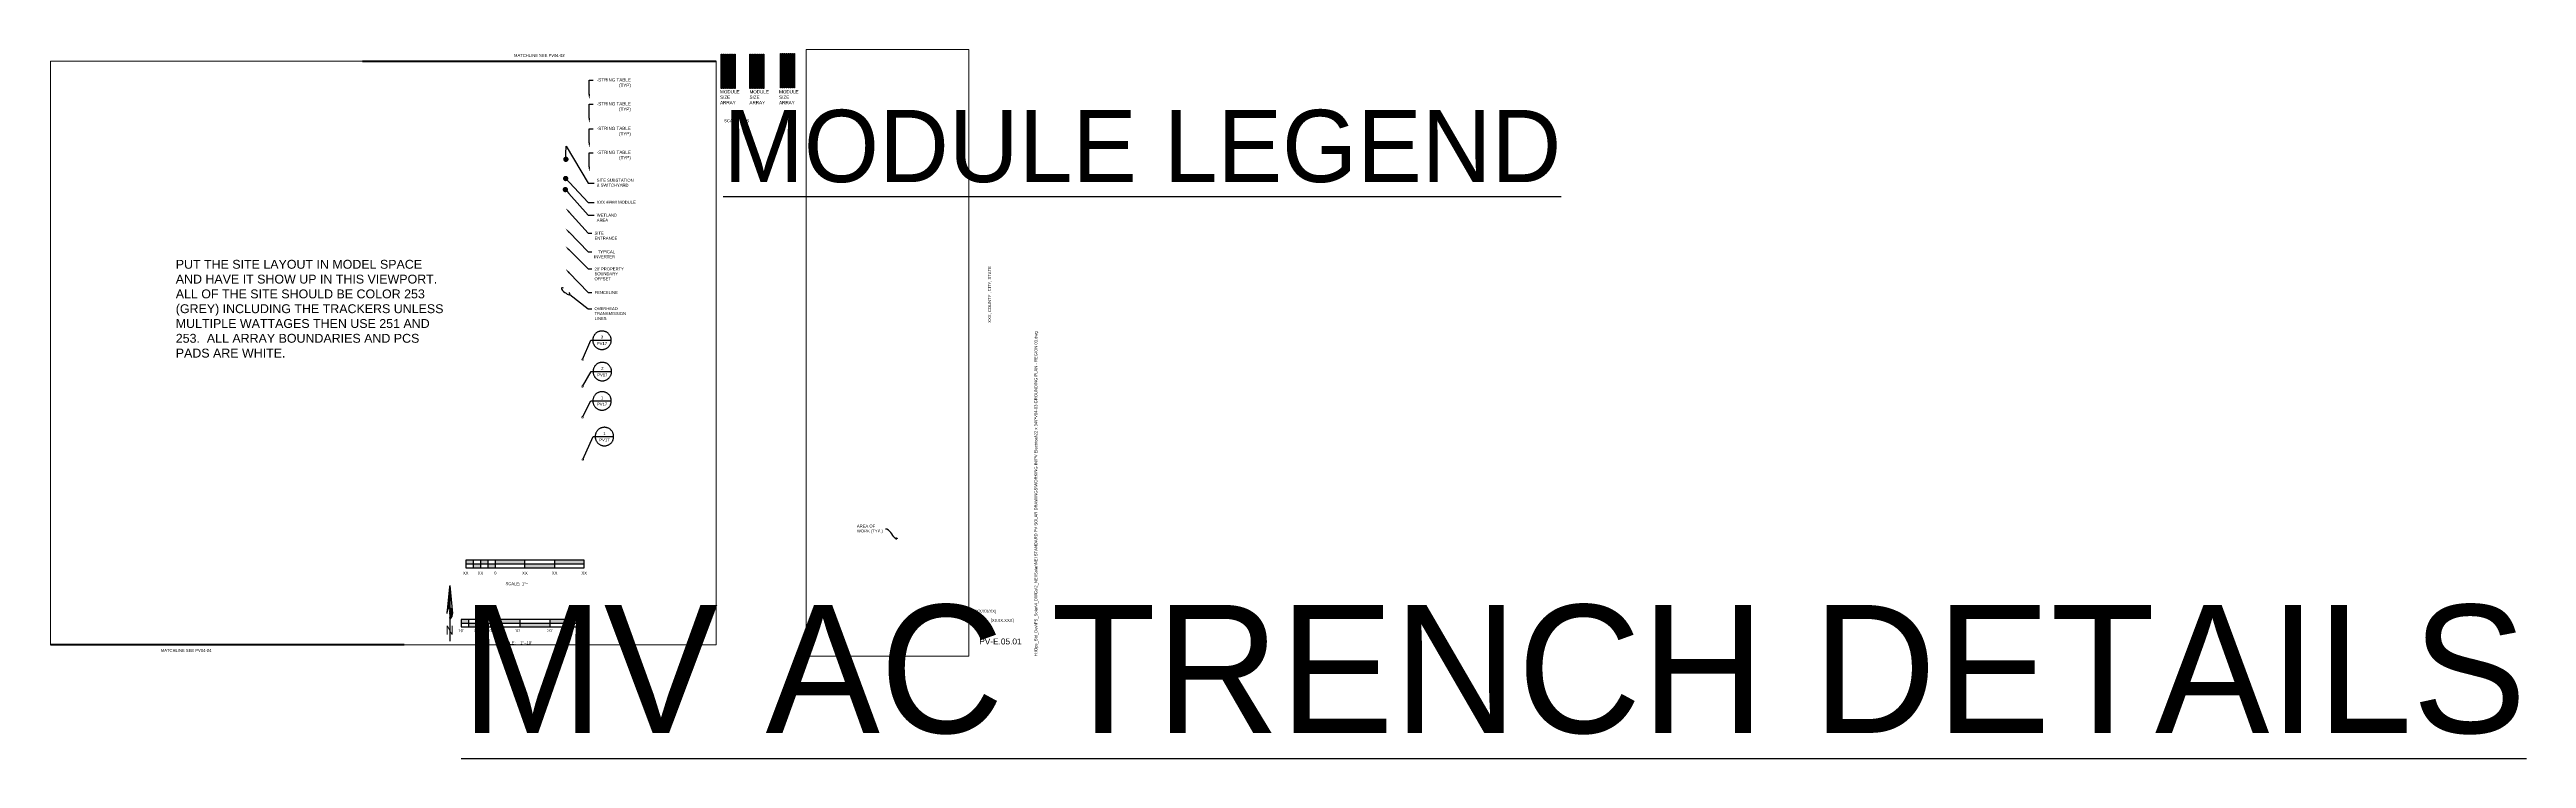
# Paper-space layout 'PV04-03 GROUNDING PLAN - REGION 03' of a CAD drawing. Header units: feet. Extents: x 0 to 83.6, y -3.5 to 20.5.
import ezdxf
from ezdxf import colors
from ezdxf.entities.mleader import LeaderData, LeaderLine
from ezdxf.enums import TextEntityAlignment as Align
from ezdxf.math import Vec2, Vec3

# ---------------------------------------------------------------- set-up
doc = ezdxf.new("R2018")
doc.units = ezdxf.units.FT
doc.header["$MEASUREMENT"] = 0
doc.set_wipeout_variables(frame=1)
doc.linetypes.add('PHANTOM', pattern=[0.5, 0.25, -0.05, 0.05, -0.05, 0.05, -0.05])
for name, color, linetype in [('G-ANNO-TEXT', 1, 'Continuous'), ('G-ANNO-TTBL', 1, 'Continuous'), ('G-MATC-LINE', 6, 'PHANTOM'), ('JINKO 535', 253, 'Continuous'), ('JINKO 540', 250, 'Continuous'), ('RISEN', 251, 'Continuous')]:
    doc.layers.add(name, color=color, linetype=linetype)
doc.layers.add('G-NPLT', color=67, linetype='Continuous', plot=False)
doc.layers.add('VP', color=31, linetype='Continuous', plot=False)
doc.styles.add('NEI-A', font='arial.ttf')
doc.styles.get("Standard").update_dxf_attribs({"font": 'arial.ttf'})

# ---------------------------------------------------------------- blocks, each defined once
blk = doc.blocks.new('_Dot')
at = {"color": 0, "linetype": 'ByBlock', "lineweight": -2}
blk.add_line((-0.5, 0), (-1, 0), dxfattribs=at)
at = {"color": 0, "linetype": 'ByBlock', "const_width": 0.5}
blk.add_lwpolyline([(-0.25, 0, 1), (0.25, 0, 1)], format="xyb", close=True, dxfattribs=at)
blk = doc.blocks.new('Equipment Callout Arrowhead')
at = {"color": 0}
blk.add_ellipse((0, 0), major_axis=(0.99, 0), ratio=0.28679, start_param=-0.799881, end_param=3.941473, dxfattribs=at)
blk = doc.blocks.new('NEI-DETAILCALLOUT')
at = {"transparency": 16777216}
blk.add_wipeout([(-0.312, -0.01), (-0.311, -0.029), (-0.309, -0.049), (-0.305, -0.068), (-0.3, -0.087), (-0.294, -0.106), (-0.287, -0.124), (-0.279, -0.142), (-0.269, -0.159), (-0.259, -0.176), (-0.247, -0.192), (-0.235, -0.207), (-0.221, -0.221), (-0.207, -0.235), (-0.192, -0.247), (-0.176, -0.259), (-0.159, -0.269), (-0.142, -0.279), (-0.124, -0.287), (-0.106, -0.294), (-0.087, -0.3), (-0.068, -0.305), (-0.049, -0.309), (-0.029, -0.311), (-0.01, -0.312), (0.01, -0.312), (0.029, -0.311), (0.049, -0.309), (0.068, -0.305), (0.087, -0.3), (0.106, -0.294), (0.124, -0.287), (0.142, -0.279), (0.159, -0.269), (0.176, -0.259), (0.192, -0.247), (0.207, -0.235), (0.221, -0.221), (0.235, -0.207), (0.247, -0.192), (0.259, -0.176), (0.269, -0.159), (0.279, -0.142), (0.287, -0.124), (0.294, -0.106), (0.3, -0.087), (0.305, -0.068), (0.309, -0.049), (0.311, -0.029), (0.312, -0.01), (0.312, 0.01), (0.311, 0.029), (0.309, 0.049), (0.305, 0.068), (0.3, 0.087), (0.294, 0.106), (0.287, 0.124), (0.279, 0.142), (0.269, 0.159), (0.259, 0.176), (0.247, 0.192), (0.235, 0.207), (0.221, 0.221), (0.207, 0.235), (0.192, 0.247), (0.176, 0.259), (0.159, 0.269), (0.142, 0.279), (0.124, 0.287), (0.106, 0.294), (0.087, 0.3), (0.068, 0.305), (0.049, 0.309), (0.029, 0.311), (0.01, 0.312), (-0.01, 0.312), (-0.029, 0.311), (-0.049, 0.309), (-0.068, 0.305), (-0.087, 0.3), (-0.106, 0.294), (-0.124, 0.287), (-0.142, 0.279), (-0.159, 0.269), (-0.176, 0.259), (-0.192, 0.247), (-0.207, 0.235), (-0.221, 0.221), (-0.235, 0.207), (-0.247, 0.192), (-0.259, 0.176), (-0.269, 0.159), (-0.279, 0.142), (-0.287, 0.124), (-0.294, 0.106), (-0.3, 0.087), (-0.305, 0.068), (-0.309, 0.049), (-0.311, 0.029), (-0.312, 0.01)], dxfattribs=at)
blk.add_line((-0.312, 0), (0.312, 0), dxfattribs=at)
at = {"transparency": 16777216, "flags": 128}
blk.add_lwpolyline([(-0.312, -0.01), (-0.311, -0.029), (-0.309, -0.049), (-0.305, -0.068), (-0.3, -0.087), (-0.294, -0.106), (-0.287, -0.124), (-0.279, -0.142), (-0.269, -0.159), (-0.259, -0.176), (-0.247, -0.192), (-0.235, -0.207), (-0.221, -0.221), (-0.207, -0.235), (-0.192, -0.247), (-0.176, -0.259), (-0.159, -0.269), (-0.142, -0.279), (-0.124, -0.287), (-0.106, -0.294), (-0.087, -0.3), (-0.068, -0.305), (-0.049, -0.309), (-0.029, -0.311), (-0.01, -0.312), (0.01, -0.312), (0.029, -0.311), (0.049, -0.309), (0.068, -0.305), (0.087, -0.3), (0.106, -0.294), (0.124, -0.287), (0.142, -0.279), (0.159, -0.269), (0.176, -0.259), (0.192, -0.247), (0.207, -0.235), (0.221, -0.221), (0.235, -0.207), (0.247, -0.192), (0.259, -0.176), (0.269, -0.159), (0.279, -0.142), (0.287, -0.124), (0.294, -0.106), (0.3, -0.087), (0.305, -0.068), (0.309, -0.049), (0.311, -0.029), (0.312, -0.01), (0.312, 0.01), (0.311, 0.029), (0.309, 0.049), (0.305, 0.068), (0.3, 0.087), (0.294, 0.106), (0.287, 0.124), (0.279, 0.142), (0.269, 0.159), (0.259, 0.176), (0.247, 0.192), (0.235, 0.207), (0.221, 0.221), (0.207, 0.235), (0.192, 0.247), (0.176, 0.259), (0.159, 0.269), (0.142, 0.279), (0.124, 0.287), (0.106, 0.294), (0.087, 0.3), (0.068, 0.305), (0.049, 0.309), (0.029, 0.311), (0.01, 0.312), (-0.01, 0.312), (-0.029, 0.311), (-0.049, 0.309), (-0.068, 0.305), (-0.087, 0.3), (-0.106, 0.294), (-0.124, 0.287), (-0.142, 0.279), (-0.159, 0.269), (-0.176, 0.259), (-0.192, 0.247), (-0.207, 0.235), (-0.221, 0.221), (-0.235, 0.207), (-0.247, 0.192), (-0.259, 0.176), (-0.269, 0.159), (-0.279, 0.142), (-0.287, 0.124), (-0.294, 0.106), (-0.3, 0.087), (-0.305, 0.068), (-0.309, 0.049), (-0.311, 0.029), (-0.312, 0.01)], close=True, dxfattribs=at)
at = {"transparency": 16777216, "style": 'NEI-A'}
blk.add_attdef('VIEWNUMBER', text='', height=0.1, dxfattribs=at).set_placement((0, 0.028), align=Align.BOTTOM_CENTER)
blk.add_attdef('SHEETNUMBER', text='', height=0.1, dxfattribs=at).set_placement((0, -0.062), align=Align.TOP_CENTER)
blk = doc.blocks.new('_DotSmall')
at = {"color": 0, "linetype": 'ByBlock', "const_width": 0.5}
blk.add_lwpolyline([(-0.0625, 0, 1), (0.0625, 0, 1)], format="xyb", close=True, dxfattribs=at)
blk = doc.blocks.new('1P87@52DEG F TR ID3 PVBlock')
blk.add_lwpolyline([(-7, 6), (0, 6), (0, -328), (-7, -328)], close=True)
blk = doc.blocks.new('TITLE NAME')
at = {"lineweight": 30, "flags": 104}
blk.add_attdef('TITLE_NAME', text='', height=0.2, dxfattribs=at).set_placement((-0.029, 0.213), align=Align.BOTTOM_LEFT)
at = {"style": 'NEI-A'}
for tag, p in [('SCALE:', (0, 0)), ('1"_=_', (0.561, 0.002))]:
    blk.add_attdef(tag, text='', height=0.1, dxfattribs=at).set_placement(p, align=Align.BOTTOM_LEFT)
blk = doc.blocks.new('TITLE NAME W_O SCALE')
at = {"lineweight": 30, "flags": 104}
blk.add_attdef('TITLE_NAME', text='', height=0.25, dxfattribs=at).set_placement((-0.029, 0.213), align=Align.BOTTOM_LEFT)
at = {"style": 'NEI-A'}
for tag, p in [('SCALE:', (0, 0)), ('1"_=_', (0.561, 0.002))]:
    blk.add_attdef(tag, text='', height=0.109, dxfattribs=at).set_placement(p, align=Align.BOTTOM_LEFT)
blk = doc.blocks.new('SUB_BLOCK-SCALE_1')
h = blk.add_hatch(color=256)
h.dxf.hatch_style = 1
h.paths.add_polyline_path([(-2, 0.125), (-2, 0), (-1.75, 0), (-1.75, 0.125)])
h.paths.add_polyline_path([(-1.75, 0), (-1.75, -0.125), (-1.5, -0.125), (-1.5, 0)])
h.paths.add_polyline_path([(-1.25, 0.125), (-1.5, 0.125), (-1.5, 0), (-1.25, 0)])
h.paths.add_polyline_path([(-1.25, 0), (-1.25, -0.125), (-1, -0.125), (-1, 0)])
h.paths.add_polyline_path([(0, 0), (0, 0.125), (-1, 0.125), (-1, 0)])
h.paths.add_polyline_path([(1, -0.125), (1, 0), (0, 0), (0, -0.125)])
h.paths.add_polyline_path([(1, 0.125), (1, 0), (2, 0), (2, 0.125)])
for p, q in [((-2, 0), (2, 0)), ((-1.75, 0.125), (-1.75, -0.125)), ((-1.5, 0.125), (-1.5, -0.125)), ((-1.25, 0.125), (-1.25, -0.125)), ((-1, 0.125), (-1, -0.125)), ((0, -0.125), (0, 0.125))]:
    blk.add_line(p, q)
at = {"color": 0, "linetype": 'ByBlock', "lineweight": -2}
blk.add_line((1, 0.125), (1, -0.125), dxfattribs=at)
blk.add_lwpolyline([(-2, 0.125), (-2, -0.125), (2, -0.125), (2, 0.125)], close=True, dxfattribs=at)
at = {"insert": (-0.655, -0.667), "char_height": 0.1, "width": 0.4822, "attachment_point": 4, "style": 'NEI-A'}
blk.add_mtext('\\pxql;SCALE:', dxfattribs=at)
at = {"linetype": 'ByBlock', "lineweight": -2, "style": 'NEI-A', "flags": 8}
for tag, p in [('#1', (-2, -0.257)), ('#2', (-1.5, -0.257)), ('#3', (-1, -0.257)), ('#4', (0, -0.257)), ('#5', (1, -0.257)), ('#6', (2, -0.257))]:
    blk.add_attdef(tag, text='', height=0.1, dxfattribs=at).set_placement(p, align=Align.MIDDLE_CENTER)
blk.add_attdef('SCALE', text='', height=0.1, dxfattribs=at).set_placement((0, -0.667), align=Align.MIDDLE_LEFT)
blk = doc.blocks.new('*U62')
ref = blk.add_blockref('SUB_BLOCK-SCALE_1', (0, 0))
ref.add_attrib('#1', "10'", dxfattribs={"linetype": 'ByBlock', "lineweight": -2, "height": 0.1, "style": 'NEI-A', "flags": 8}).set_placement((-2, -0.257), align=Align.MIDDLE)
ref.add_attrib('#2', "5'", dxfattribs={"linetype": 'ByBlock', "lineweight": -2, "height": 0.1, "style": 'NEI-A', "flags": 8}).set_placement((-1.5, -0.257), align=Align.MIDDLE)
ref.add_attrib('#3', '0', dxfattribs={"linetype": 'ByBlock', "lineweight": -2, "height": 0.1, "style": 'NEI-A', "flags": 8}).set_placement((-1, -0.257), align=Align.MIDDLE)
ref.add_attrib('#4', "10'", dxfattribs={"linetype": 'ByBlock', "lineweight": -2, "height": 0.1, "style": 'NEI-A', "flags": 8}).set_placement((-0.091, -0.257), align=Align.MIDDLE)
ref.add_attrib('#5', "20'", dxfattribs={"linetype": 'ByBlock', "lineweight": -2, "height": 0.1, "style": 'NEI-A', "flags": 8}).set_placement((1, -0.257), align=Align.MIDDLE)
ref.add_attrib('#6', "30'", dxfattribs={"linetype": 'ByBlock', "lineweight": -2, "height": 0.1, "style": 'NEI-A', "flags": 8}).set_placement((2, -0.257), align=Align.MIDDLE)
ref.add_attrib('SCALE', '1"=10\'', dxfattribs={"linetype": 'ByBlock', "lineweight": -2, "height": 0.1, "style": 'NEI-A', "flags": 8}).set_placement((0, -0.667), align=Align.MIDDLE_LEFT)
blk = doc.blocks.new('NORTH ARROW VERTICAL')
h = blk.add_hatch()
h.set_pattern_fill('ANSI31', color=0, scale=0.01, style=0)
h.paths.add_polyline_path([(-0.029, 0.337, -0.067391), (-0.022, 0.357, -0.104279), (-0.011, 0.371, -0.174286), (0, 0.375), (0, 0.625)])
h.paths.add_polyline_path([(0.031, 0.312), (0.029, 0.337, 0.067391), (0.022, 0.357, 0.104279), (0.011, 0.371, 0.174286), (0, 0.375), (0, 0.25, 0.174286), (0.011, 0.254, 0.104279), (0.022, 0.268, 0.065115), (0.029, 0.287, 0.051264)])
at = {"color": 0}
for p, q in [((0, 0.625), (-0.031, 0.312)), ((0, 0.625), (0.031, 0.312)), ((0, 0.625), (0, 0.375)), ((0, 0.375), (0, 0.25)), ((0, 0.25), (0, 0))]:
    blk.add_line(p, q, dxfattribs=at)
for points in [[(0, 0.375, 0.174286), (-0.011, 0.371, 0.104279), (-0.022, 0.357, 0.065115), (-0.029, 0.338, 0.051264), (-0.031, 0.312, 0.051264)], [(0.031, 0.312, 0.051264), (0.029, 0.338, 0.065115), (0.022, 0.357, 0.104279), (0.011, 0.371, 0.174286), (0, 0.375, 0.174286)], [(0, 0.25, 0.174286), (0.011, 0.254, 0.104279), (0.022, 0.268, 0.065115), (0.029, 0.287, 0.051264), (0.031, 0.312, 0.051264)]]:
    blk.add_lwpolyline(points, format="xyb", dxfattribs=at)
at = {"color": 0, "style": 'NEI-A', "width": 0.85}
blk.add_text('N', height=0.1, dxfattribs=at).set_placement((0, 0.122), align=Align.MIDDLE)

psp = doc.layouts.new('PV04-03 GROUNDING PLAN - REGION 03')

# ---------------------------------------------------------------- linework, layer by layer
at = {"layer": 'G-ANNO-TEXT', "const_width": 0.0025}
for points in [[(22.631, 20.35), (23.118, 20.35), (23.118, 19.185), (22.631, 19.185)], [(23.604, 20.352), (24.09, 20.352), (24.09, 19.187), (23.604, 19.187)], [(24.636, 20.367), (25.122, 20.367), (25.122, 19.202), (24.636, 19.202)]]:
    psp.add_lwpolyline(points, close=True, dxfattribs=at)
at = {"layer": 'G-MATC-LINE', "const_width": 0.0625}
for points in [[(22.474, 20.105), (10.535, 20.105)], [(11.944, 0.393), (0.005, 0.393)]]:
    psp.add_lwpolyline(points, dxfattribs=at)

# ---------------------------------------------------------------- block references
at = {"layer": 'G-ANNO-TEXT'}
ref = psp.add_blockref('TITLE NAME', (22.742, 17.952), dxfattribs=at)
lines = psp.add_mtext('{\\LMODULE LEGEND}', dxfattribs={"layer": '0', "insert": (22.714, 18.465), "char_height": 2.43986, "attachment_point": 1})
ref.add_attrib('TITLE_NAME', '', (22.714, 18.465)).embed_mtext(lines)
ref.add_attrib('SCALE:', 'SCALE:', dxfattribs={"layer": '0', "height": 0.1, "style": 'NEI-A'}).set_placement((22.742, 18.017), align=Align.BOTTOM_LEFT)
ref.add_attrib('1"_=_', 'NTS', dxfattribs={"layer": '0', "height": 0.1, "style": 'NEI-A'}).set_placement((23.304, 18.017), align=Align.BOTTOM_LEFT)
ref = psp.add_blockref('SUB_BLOCK-SCALE_1', (16.019, 3.121), dxfattribs=at)
ref.add_attrib('#1', 'XX', dxfattribs={"layer": '0', "linetype": 'ByBlock', "lineweight": -2, "height": 0.1, "style": 'NEI-A'}).set_placement((14.019, 2.864), align=Align.TOP_CENTER)
ref.add_attrib('#2', 'XX', dxfattribs={"layer": '0', "linetype": 'ByBlock', "lineweight": -2, "height": 0.1, "style": 'NEI-A'}).set_placement((14.519, 2.864), align=Align.TOP_CENTER)
ref.add_attrib('#3', '0', dxfattribs={"layer": '0', "linetype": 'ByBlock', "lineweight": -2, "height": 0.1, "style": 'NEI-A'}).set_placement((15.019, 2.864), align=Align.TOP_CENTER)
ref.add_attrib('#4', 'XX', dxfattribs={"layer": '0', "linetype": 'ByBlock', "lineweight": -2, "height": 0.1, "style": 'NEI-A'}).set_placement((16.019, 2.864), align=Align.TOP_CENTER)
ref.add_attrib('#5', 'XX', dxfattribs={"layer": '0', "linetype": 'ByBlock', "lineweight": -2, "height": 0.1, "style": 'NEI-A'}).set_placement((17.019, 2.864), align=Align.TOP_CENTER)
ref.add_attrib('#6', 'XX', dxfattribs={"layer": '0', "linetype": 'ByBlock', "lineweight": -2, "height": 0.1, "style": 'NEI-A'}).set_placement((18.019, 2.864), align=Align.TOP_CENTER)
ref.add_attrib('SCALE', '1"=', dxfattribs={"layer": '0', "linetype": 'ByBlock', "lineweight": -2, "height": 0.1, "style": 'NEI-A'}).set_placement((16.019, 2.454), align=Align.MIDDLE)
at = {"layer": 'G-ANNO-TEXT', "xscale": 3, "yscale": 3, "zscale": 3}
psp.add_blockref('NORTH ARROW VERTICAL', (13.479, 0.517), dxfattribs=at)
at = {"layer": 'G-ANNO-TEXT'}
ref = psp.add_blockref('TITLE NAME W_O SCALE', (12.953, 2.022), dxfattribs=at)
lines = psp.add_mtext('{\\LMV AC TRENCH DETAILS}', dxfattribs={"layer": '0', "insert": (13.863, 1.737), "char_height": 4.32347, "attachment_point": 1})
ref.add_attrib('TITLE_NAME', '', (13.863, 1.737)).embed_mtext(lines)
psp.add_blockref('*U62', (15.862, 1.125), dxfattribs=at)
at = {"layer": 'JINKO 535', "xscale": 0.003472222222222222, "yscale": 0.003472222222222222, "zscale": 0.003472222222222222}
for p in [(23.633, 20.329), (23.698, 20.329), (23.763, 20.329), (23.828, 20.329), (23.892, 20.329), (23.957, 20.329), (24.022, 20.329), (24.087, 20.329)]:
    psp.add_blockref('1P87@52DEG F TR ID3 PVBlock', p, dxfattribs=at)
at = {"layer": 'JINKO 540', "xscale": 0.003472222222222222, "yscale": 0.003472222222222222, "zscale": 0.003472222222222222}
for p in [(24.665, 20.344), (24.73, 20.344), (24.795, 20.344), (24.859, 20.344), (24.924, 20.344), (24.989, 20.344), (25.054, 20.344), (25.118, 20.344)]:
    psp.add_blockref('1P87@52DEG F TR ID3 PVBlock', p, dxfattribs=at)
at = {"layer": 'RISEN', "xscale": 0.003472222222222222, "yscale": 0.003472222222222222, "zscale": 0.003472222222222222}
for p in [(22.661, 20.327), (22.726, 20.327), (22.79, 20.327), (22.855, 20.327), (22.92, 20.327), (22.985, 20.327), (23.049, 20.327), (23.114, 20.327)]:
    psp.add_blockref('1P87@52DEG F TR ID3 PVBlock', p, dxfattribs=at)

# ---------------------------------------------------------------- texts
at = {"layer": 'G-ANNO-TEXT', "char_height": 0.1, "attachment_point": 5, "style": 'NEI-A'}
for s, insert in [('MATCHLINE SEE PV04-02', (16.505, 20.305)), ('MATCHLINE SEE PV04-04', (4.582, 0.2))]:
    psp.add_mtext_dynamic_manual_height_columns(s, width=3.13854, gutter_width=0.547, heights=[0], dxfattribs=dict(at, insert=insert))
at = {"layer": 'G-ANNO-TEXT', "char_height": 0.1094, "width": 0.68412, "attachment_point": 4, "style": 'NEI-A'}
for insert in [(22.605, 18.894), (23.597, 18.894), (24.597, 18.894)]:
    psp.add_mtext('MODULE SIZE   ARRAY', dxfattribs=dict(at, insert=insert))
at = {"layer": 'G-ANNO-TTBL', "style": 'NEI-A'}
psp.add_text('XXX, COUNTY , CITY, STATE', height=0.1, rotation=90, dxfattribs=at).set_placement((31.709, 12.228), align=Align.MIDDLE)
for s, width, insert, char_height, attachment_point in [('[XX/XX/XX]', 0.85482, (31.207, 1.513), 0.1, 4), ('[XXXX.XXX]', 0.85482, (32.127, 1.2), 0.1, 5), ('PV-E.05.01', 1.7218, (32.067, 0.502), 0.2, 5)]:
    psp.add_mtext_dynamic_manual_height_columns(s, width=width, gutter_width=0.5, heights=[0], dxfattribs=dict(at, insert=insert, char_height=char_height, attachment_point=attachment_point))
at = {"layer": 'G-NPLT', "insert": (4.234, 13.397), "char_height": 0.3, "width": 9.17023, "attachment_point": 1, "style": 'NEI-A'}
psp.add_mtext('PUT THE SITE LAYOUT IN MODEL SPACE AND HAVE IT SHOW UP IN THIS VIEWPORT. ALL OF THE SITE SHOULD BE COLOR 253 (GREY) INCLUDING THE TRACKERS UNLESS MULTIPLE WATTAGES THEN USE 251 AND 253.  ALL ARRAY BOUNDARIES AND PCS PADS ARE WHITE. ', dxfattribs=at)
at = {"layer": 'G-NPLT', "insert": (33.212, 0), "char_height": 0.1, "width": 13.97168, "attachment_point": 1, "rotation": 90, "style": 'NEI-A'}
psp.add_mtext('H:\\\\Ops_Std_Dev\\\\PS_Solar\\\\4_DWGs\\\\2_NEI\\\\Solar\\\\NEI STANDARD PV SOLAR DRAWINGS\\\\WORKING IN\\\\PV Electrical\\\\22 x 34\\\\PV04-03 GROUNDING PLAN - REGION 03.dwg', dxfattribs=at)

# ---------------------------------------------------------------- leaders
at = {"layer": 'G-ANNO-TEXT'}
ml = psp.add_multileader_mtext('Standard', dxfattribs=at)
ml.set_content('\\pxsm1;TYPICAL INVERTER', color=256, style='NEI-A')
ml.set_leader_properties()
ml.build(insert=Vec2(0, 0))
ml.multileader.update_dxf_attribs({"dogleg_length": 0.125, "arrow_head_size": 0.18})
ctx = ml.context
ctx.base_point, ctx.char_height, ctx.arrow_head_size, ctx.landing_gap_size, ctx.plane_origin = Vec3(18.277, 13.669), 0.1, 0.18, 0.09, Vec3(21.522, 21.936)
ctx.text_align_type = 2
notes = []
notes.append((ctx, [(0, (1, 1, 0), (18.152, 13.669), (1, 0), 0.125, [(1, [(17.385, 14.456)], 0, [])])]))
ctx.mtext.insert, ctx.mtext.width, ctx.mtext.alignment, ctx.mtext.flow_direction = Vec3(19.059, 13.719), 0.86607, 3, 5
ml = psp.add_multileader_mtext('Standard', dxfattribs=at)
ml.set_content("\\pxsm1,ql;20' PROPERTY BOUNDARY\\POFFSET", color=256, style='NEI-A')
ml.set_leader_properties()
ml.build(insert=Vec2(0, 0))
ml.multileader.update_dxf_attribs({"dogleg_length": 0.125, "arrow_head_size": 0.18})
ctx = ml.context
ctx.base_point, ctx.char_height, ctx.arrow_head_size, ctx.landing_gap_size, ctx.plane_origin = Vec3(18.277, 13.089), 0.1, 0.18, 0.09, Vec3(14.135, 21.505)
notes.append((ctx, [(1, (1, 1, 0), (18.152, 13.089), (1, 0), 0.125, [(1, [(17.381, 13.861)], 0, [])])]))
ctx.mtext.insert, ctx.mtext.width, ctx.mtext.flow_direction = Vec3(18.367, 13.14), 1.08226, 5
ml = psp.add_multileader_mtext('Standard', dxfattribs=at)
ml.set_content('\\pxsm1;FENCELINE', color=256, style='NEI-A')
ml.set_leader_properties()
ml.build(insert=Vec2(0, 0))
ml.multileader.update_dxf_attribs({"dogleg_length": 0.125, "arrow_head_size": 0.18})
ctx = ml.context
ctx.base_point, ctx.char_height, ctx.arrow_head_size, ctx.landing_gap_size, ctx.plane_origin = Vec3(18.279, 12.29), 0.1, 0.18, 0.09, Vec3(15.677, 19.721)
notes.append((ctx, [(1, (1, 1, 0), (18.154, 12.29), (1, 0), 0.125, [(1, [(17.386, 13.092)], 0, [])])]))
ctx.mtext.insert, ctx.mtext.width, ctx.mtext.flow_direction = Vec3(18.369, 12.341), 0.86607, 5
ml = psp.add_multileader_mtext('Standard', dxfattribs=at)
ml.set_content('OVERHEAD TRANSMISSION LINES', color=256, style='NEI-A')
ml.set_leader_properties()
ml.set_arrow_properties(name='Equipment Callout Arrowhead')
ml.build(insert=Vec2(0, 0))
ml.multileader.update_dxf_attribs({"dogleg_length": 0.125, "arrow_head_size": 0.18})
ctx = ml.context
ctx.base_point, ctx.char_height, ctx.arrow_head_size, ctx.landing_gap_size, ctx.plane_origin = Vec3(18.277, 11.747), 0.1, 0.18, 0.09, Vec3(16.086, 10.506)
notes.append((ctx, [(0, (1, 1, 0), (18.152, 11.747), (1, 0), 0.125, [(0, [(17.394, 12.337)], 0, [])])]))
ctx.mtext.insert, ctx.mtext.width, ctx.mtext.flow_direction = Vec3(18.367, 11.798), 0.89473, 5
ml = psp.add_multileader_block('Standard', dxfattribs=at)
ml.set_content('NEI-DETAILCALLOUT', color=256)
ml.set_attribute('VIEWNUMBER', '3', width=0)
ml.set_attribute('SHEETNUMBER', 'PV17', width=0)
ml.set_leader_properties(color=256, linetype='ByLayer', lineweight=-1)
ml.set_arrow_properties(name='DOTSMALL')
ml.build(insert=Vec2(0, 0))
ml.multileader.update_dxf_attribs({"text_right_attachment_type": 6, "dogleg_length": 0.0625, "arrow_head_size": 0.125})
ctx = ml.context
ctx.base_point, ctx.char_height, ctx.arrow_head_size, ctx.landing_gap_size, ctx.plane_origin = Vec3(18.307, 10.681), 0.1, 0.125, 0.09, Vec3(20.089, 9.882)
ctx.right_attachment = 6
notes.append((ctx, [(0, (1, 1, 0), (18.244, 10.681), (1, 0), 0.0625, [(0, [(17.965, 10.028)], 0, [])])]))
ctx.block.insert = Vec3(18.619, 10.681)
ml = psp.add_multileader_block('Standard', dxfattribs=at)
ml.set_content('NEI-DETAILCALLOUT', color=256)
ml.set_attribute('VIEWNUMBER', '2', width=0)
ml.set_attribute('SHEETNUMBER', 'PV17', width=0)
ml.set_leader_properties(color=256, linetype='ByLayer', lineweight=-1)
ml.set_arrow_properties(name='DOTSMALL')
ml.build(insert=Vec2(0, 0))
ml.multileader.update_dxf_attribs({"text_right_attachment_type": 6, "dogleg_length": 0.0625, "arrow_head_size": 0.125})
ctx = ml.context
ctx.base_point, ctx.char_height, ctx.arrow_head_size, ctx.landing_gap_size, ctx.plane_origin = Vec3(18.317, 9.622), 0.1, 0.125, 0.09, Vec3(19.5, 8.272)
ctx.right_attachment = 6
notes.append((ctx, [(0, (1, 1, 0), (18.255, 9.622), (1, 0), 0.0625, [(0, [(17.959, 9.118)], 0, [])])]))
ctx.block.insert = Vec3(18.63, 9.622)
ml = psp.add_multileader_block('Standard', dxfattribs=at)
ml.set_content('NEI-DETAILCALLOUT', color=256)
ml.set_attribute('VIEWNUMBER', '1', width=0)
ml.set_attribute('SHEETNUMBER', 'PV17', width=0)
ml.set_leader_properties(color=256, linetype='ByLayer', lineweight=-1)
ml.set_arrow_properties(name='DOTSMALL')
ml.build(insert=Vec2(0, 0))
ml.multileader.update_dxf_attribs({"text_right_attachment_type": 6, "dogleg_length": 0.0625, "arrow_head_size": 0.125})
ctx = ml.context
ctx.base_point, ctx.char_height, ctx.arrow_head_size, ctx.landing_gap_size, ctx.plane_origin = Vec3(18.31, 8.63), 0.1, 0.125, 0.09, Vec3(19.067, 7.024)
ctx.right_attachment = 6
notes.append((ctx, [(0, (1, 1, 0), (18.247, 8.63), (1, 0), 0.0625, [(0, [(17.959, 8.078)], 0, [])])]))
ctx.block.insert = Vec3(18.622, 8.63)
ml = psp.add_multileader_block('Standard', dxfattribs=at)
ml.set_content('NEI-DETAILCALLOUT', color=256)
ml.set_attribute('VIEWNUMBER', '1', width=0)
ml.set_attribute('SHEETNUMBER', 'PV17', width=0)
ml.set_leader_properties(color=256, linetype='ByLayer', lineweight=-1)
ml.set_arrow_properties(name='DOTSMALL')
ml.build(insert=Vec2(0, 0))
ml.multileader.update_dxf_attribs({"text_right_attachment_type": 6, "dogleg_length": 0.0625, "arrow_head_size": 0.125})
ctx = ml.context
ctx.base_point, ctx.char_height, ctx.arrow_head_size, ctx.landing_gap_size, ctx.plane_origin = Vec3(18.388, 7.427), 0.1, 0.125, 0.09, Vec3(17.397, 5.838)
ctx.right_attachment = 6
notes.append((ctx, [(0, (1, 1, 0), (18.326, 7.427), (1, 0), 0.0625, [(0, [(17.971, 6.647)], 0, [])])]))
ctx.block.insert = Vec3(18.701, 7.427)
ml = psp.add_multileader_mtext('Standard', dxfattribs=at)
ml.set_content('AREA OF WORK (TYP.)', color=256, style='NEI-A')
ml.set_leader_properties()
ml.set_arrow_properties(name='DOT')
ml.build(insert=Vec2(0, 0))
ml.multileader.update_dxf_attribs({"leader_type": 2, "text_right_attachment_type": 2, "dogleg_length": 0.1, "arrow_head_size": 0.05})
ctx = ml.context
ctx.base_point, ctx.char_height, ctx.arrow_head_size, ctx.landing_gap_size, ctx.plane_origin = Vec3(27.134, 4.388), 0.10005, 0.05, 0.09, Vec3(20.751, 3.037)
ctx.right_attachment = 2
notes.append((ctx, [(1, (1, 1, 0), (28.285, 4.303), (-1, 0), 0.1, [(1, [(28.548, 3.961)], 0, [])])]))
ctx.mtext.insert, ctx.mtext.width, ctx.mtext.flow_direction = Vec3(27.224, 4.453), 0.97803, 5
ctx.mtext.has_bg_fill, ctx.mtext.bg_color, ctx.mtext.bg_scale_factor, ctx.mtext.bg_transparency, ctx.mtext.use_window_bg_color = 1, -1027028792, 1.5, 0, 1
for ctx, leaders in notes:
    for number, flags, end, landing, length, lines in leaders:
        leader = LeaderData()
        leader.index, (leader.has_last_leader_line, leader.has_dogleg_vector, leader.attachment_direction) = number, flags
        leader.last_leader_point, leader.dogleg_vector, leader.dogleg_length = Vec3(end), Vec3(landing), length
        for number, points, colour, breaks in lines:
            line = LeaderLine()
            line.index, line.vertices, line.color, line.breaks = number, Vec3.list(points), colors.encode_raw_color(colour), breaks
            leader.lines.append(line)
        ctx.leaders.append(leader)

# ---------------------------------------------------------------- next in the draw order: linework, layer by layer
at = {"layer": 'G-ANNO-TEXT', "flags": 128}
psp.add_lwpolyline([(28.584, 3.962, 0.0483, 0.0483, 1), (28.518, 3.962, 0, 0, 0)], format="xyseb", dxfattribs=at)

# ---------------------------------------------------------------- next in the draw order: leaders
at = {"layer": 'G-ANNO-TEXT'}
ml = psp.add_multileader_mtext('Standard', dxfattribs=at)
ml.set_content('WETLAND AREA', color=256, style='NEI-A')
ml.set_leader_properties()
ml.set_arrow_properties(name='DOT')
ml.build(insert=Vec2(0, 0))
ml.multileader.update_dxf_attribs({"dogleg_length": 0.2, "arrow_head_size": 0.18})
ctx = ml.context
ctx.base_point, ctx.char_height, ctx.arrow_head_size, ctx.landing_gap_size, ctx.plane_origin = Vec3(18.352, 14.905), 0.1, 0.18, 0.09, Vec3(-20.99, -41.204)
notes = []
notes.append((ctx, [(0, (1, 1, 0), (18.152, 14.905), (1, 0), 0.2, [(0, [(17.383, 15.77)], 0, [])])]))
ctx.mtext.insert, ctx.mtext.width, ctx.mtext.flow_direction = Vec3(18.442, 14.955), 0.45573, 5
ctx.mtext.has_bg_fill, ctx.mtext.bg_color, ctx.mtext.bg_scale_factor, ctx.mtext.bg_transparency, ctx.mtext.use_window_bg_color = 1, -1027028792, 1.5, 0, 1
for ctx, leaders in notes:
    for number, flags, end, landing, length, lines in leaders:
        leader = LeaderData()
        leader.index, (leader.has_last_leader_line, leader.has_dogleg_vector, leader.attachment_direction) = number, flags
        leader.last_leader_point, leader.dogleg_vector, leader.dogleg_length = Vec3(end), Vec3(landing), length
        for number, points, colour, breaks in lines:
            line = LeaderLine()
            line.index, line.vertices, line.color, line.breaks = number, Vec3.list(points), colors.encode_raw_color(colour), breaks
            leader.lines.append(line)
        ctx.leaders.append(leader)

# ---------------------------------------------------------------- next in the draw order: viewports
at = {"layer": 'VP'}
psp.add_viewport(center=(28.255, 10.255), size=(5.5, 20.5), view_center_point=(46.375, 6.424), view_height=20.5, dxfattribs=at)

# ---------------------------------------------------------------- next in the draw order: leaders
at = {"layer": 'G-ANNO-TEXT'}
ml = psp.add_multileader_mtext('Standard', dxfattribs=at)
ml.set_content('XXX ###W MODULE', color=256, style='NEI-A')
ml.set_leader_properties()
ml.set_arrow_properties(name='DOT')
ml.build(insert=Vec2(0, 0))
ml.multileader.update_dxf_attribs({"text_left_attachment_type": 2, "text_right_attachment_type": 3, "dogleg_length": 0.2, "arrow_head_size": 0.18})
ctx = ml.context
ctx.base_point, ctx.char_height, ctx.arrow_head_size, ctx.landing_gap_size, ctx.plane_origin = Vec3(18.352, 15.34), 0.1, 0.18, 0.09, Vec3(22.382, 15.645)
ctx.left_attachment, ctx.right_attachment = 2, 3
notes = []
notes.append((ctx, [(1, (1, 1, 0), (18.152, 15.34), (1, 0), 0.2, [(3, [(17.394, 16.145)], 0, [])])]))
ctx.mtext.insert, ctx.mtext.width, ctx.mtext.flow_direction = Vec3(18.442, 15.392), 1.58098, 5
ctx.mtext.has_bg_fill, ctx.mtext.bg_color, ctx.mtext.bg_scale_factor, ctx.mtext.bg_transparency, ctx.mtext.use_window_bg_color = 1, -1027028792, 1.5, 0, 1
for ctx, leaders in notes:
    for number, flags, end, landing, length, lines in leaders:
        leader = LeaderData()
        leader.index, (leader.has_last_leader_line, leader.has_dogleg_vector, leader.attachment_direction) = number, flags
        leader.last_leader_point, leader.dogleg_vector, leader.dogleg_length = Vec3(end), Vec3(landing), length
        for number, points, colour, breaks in lines:
            line = LeaderLine()
            line.index, line.vertices, line.color, line.breaks = number, Vec3.list(points), colors.encode_raw_color(colour), breaks
            leader.lines.append(line)
        ctx.leaders.append(leader)

# ---------------------------------------------------------------- next in the draw order: leaders
ml = psp.add_multileader_mtext('Standard', dxfattribs=at)
ml.set_content('\\pxsm1;SITE SUBSTATION \\P& SWITCHYARD', color=256, style='NEI-A')
ml.set_leader_properties()
ml.set_arrow_properties(name='DOT')
ml.build(insert=Vec2(0, 0))
ml.multileader.update_dxf_attribs({"text_left_attachment_type": 2, "text_right_attachment_type": 2, "dogleg_length": 0.2, "arrow_head_size": 0.18})
ctx = ml.context
ctx.base_point, ctx.char_height, ctx.arrow_head_size, ctx.landing_gap_size, ctx.plane_origin = Vec3(18.352, 15.984), 0.1, 0.18, 0.09, Vec3(10.141, 24.302)
ctx.left_attachment, ctx.right_attachment = 2, 2
notes = []
notes.append((ctx, [(1, (1, 1, 0), (18.152, 15.984), (1, 0), 0.2, [(0, [(17.401, 16.795), (17.405, 17.242)], 0, [])])]))
ctx.mtext.insert, ctx.mtext.width, ctx.mtext.flow_direction = Vec3(18.442, 16.136), 1.34796, 5
ctx.mtext.has_bg_fill, ctx.mtext.bg_color, ctx.mtext.bg_scale_factor, ctx.mtext.bg_transparency, ctx.mtext.use_window_bg_color = 1, -1027028792, 1.5, 0, 1
ml = psp.add_multileader_mtext('Standard', dxfattribs=at)
ml.set_content('SITE\\PENTRANCE', color=256, style='NEI-A')
ml.set_leader_properties()
ml.build(insert=Vec2(0, 0))
ml.multileader.update_dxf_attribs({"dogleg_length": 0.125, "arrow_head_size": 0.18})
ctx = ml.context
ctx.base_point, ctx.char_height, ctx.arrow_head_size, ctx.landing_gap_size, ctx.plane_origin = Vec3(18.277, 14.295), 0.1, 0.18, 0.09, Vec3(-17.686, -40.542)
notes.append((ctx, [(0, (1, 1, 0), (18.152, 14.295), (1, 0), 0.125, [(3, [(17.391, 15.145)], 0, [])])]))
ctx.mtext.insert, ctx.mtext.width, ctx.mtext.flow_direction = Vec3(18.367, 14.346), 0.8654, 5
for ctx, leaders in notes:
    for number, flags, end, landing, length, lines in leaders:
        leader = LeaderData()
        leader.index, (leader.has_last_leader_line, leader.has_dogleg_vector, leader.attachment_direction) = number, flags
        leader.last_leader_point, leader.dogleg_vector, leader.dogleg_length = Vec3(end), Vec3(landing), length
        for number, points, colour, breaks in lines:
            line = LeaderLine()
            line.index, line.vertices, line.color, line.breaks = number, Vec3.list(points), colors.encode_raw_color(colour), breaks
            leader.lines.append(line)
        ctx.leaders.append(leader)

# ---------------------------------------------------------------- next in the draw order: viewports
at = {"layer": 'VP'}
psp.add_viewport(center=(11.24, 10.249), size=(22.469, 19.71221), view_center_point=(2408389.424, 1599249.584), view_height=41259.31346, status=3, dxfattribs=at)

# ---------------------------------------------------------------- next in the draw order: leaders
at = {"layer": 'G-ANNO-TEXT'}
ml = psp.add_multileader_mtext('Standard', dxfattribs=at)
ml.set_content('\\pxqr;\xa0-STRING TABLE\\P(TYP) ', color=256, style='NEI-A')
ml.set_leader_properties()
ml.build(insert=Vec2(0, 0))
ml.multileader.update_dxf_attribs({"dogleg_length": 0.125, "arrow_head_size": 0.18})
ctx = ml.context
ctx.base_point, ctx.char_height, ctx.arrow_head_size, ctx.landing_gap_size, ctx.plane_origin = Vec3(18.316, 19.463), 0.1094, 0.18, 0.09, Vec3(23.454, 19.582)
ctx.text_align_type = 2
notes = []
notes.append((ctx, [(1, (1, 1, 0), (18.191, 19.463), (1, 0), 0.125, [(0, [(18.191, 18.819)], 0, [])])]))
ctx.mtext.insert, ctx.mtext.width, ctx.mtext.defined_height, ctx.mtext.alignment, ctx.mtext.flow_direction = Vec3(19.595, 19.534), 1.42086, 0.506, 3, 5
ctx.mtext.has_bg_fill, ctx.mtext.bg_color, ctx.mtext.bg_scale_factor, ctx.mtext.bg_transparency, ctx.mtext.use_window_bg_color = 1, -1027028792, 1.5, 0, 1
for ctx, leaders in notes:
    for number, flags, end, landing, length, lines in leaders:
        leader = LeaderData()
        leader.index, (leader.has_last_leader_line, leader.has_dogleg_vector, leader.attachment_direction) = number, flags
        leader.last_leader_point, leader.dogleg_vector, leader.dogleg_length = Vec3(end), Vec3(landing), length
        for number, points, colour, breaks in lines:
            line = LeaderLine()
            line.index, line.vertices, line.color, line.breaks = number, Vec3.list(points), colors.encode_raw_color(colour), breaks
            leader.lines.append(line)
        ctx.leaders.append(leader)

# ---------------------------------------------------------------- next in the draw order: leaders
ml = psp.add_multileader_mtext('Standard', dxfattribs=at)
ml.set_content('\\pxqr;\xa0-STRING TABLE\\P(TYP) ', color=256, style='NEI-A')
ml.set_leader_properties()
ml.build(insert=Vec2(0, 0))
ml.multileader.update_dxf_attribs({"dogleg_length": 0.125, "arrow_head_size": 0.18})
ctx = ml.context
ctx.base_point, ctx.char_height, ctx.arrow_head_size, ctx.landing_gap_size, ctx.plane_origin = Vec3(18.316, 18.655), 0.1094, 0.18, 0.09, Vec3(23.454, 18.774)
ctx.text_align_type = 2
notes = []
notes.append((ctx, [(1, (1, 1, 0), (18.191, 18.655), (1, 0), 0.125, [(0, [(18.191, 18.011)], 0, [])])]))
ctx.mtext.insert, ctx.mtext.width, ctx.mtext.defined_height, ctx.mtext.alignment, ctx.mtext.flow_direction = Vec3(19.595, 18.726), 1.42086, 0.506, 3, 5
ctx.mtext.has_bg_fill, ctx.mtext.bg_color, ctx.mtext.bg_scale_factor, ctx.mtext.bg_transparency, ctx.mtext.use_window_bg_color = 1, -1027028792, 1.5, 0, 1
for ctx, leaders in notes:
    for number, flags, end, landing, length, lines in leaders:
        leader = LeaderData()
        leader.index, (leader.has_last_leader_line, leader.has_dogleg_vector, leader.attachment_direction) = number, flags
        leader.last_leader_point, leader.dogleg_vector, leader.dogleg_length = Vec3(end), Vec3(landing), length
        for number, points, colour, breaks in lines:
            line = LeaderLine()
            line.index, line.vertices, line.color, line.breaks = number, Vec3.list(points), colors.encode_raw_color(colour), breaks
            leader.lines.append(line)
        ctx.leaders.append(leader)

# ---------------------------------------------------------------- next in the draw order: leaders
ml = psp.add_multileader_mtext('Standard', dxfattribs=at)
ml.set_content('\\pxqr;\xa0-STRING TABLE\\P(TYP) ', color=256, style='NEI-A')
ml.set_leader_properties()
ml.build(insert=Vec2(0, 0))
ml.multileader.update_dxf_attribs({"dogleg_length": 0.125, "arrow_head_size": 0.18})
ctx = ml.context
ctx.base_point, ctx.char_height, ctx.arrow_head_size, ctx.landing_gap_size, ctx.plane_origin = Vec3(18.316, 17.822), 0.1094, 0.18, 0.09, Vec3(23.454, 17.941)
ctx.text_align_type = 2
notes = []
notes.append((ctx, [(1, (1, 1, 0), (18.191, 17.822), (1, 0), 0.125, [(0, [(18.191, 17.178)], 0, [])])]))
ctx.mtext.insert, ctx.mtext.width, ctx.mtext.defined_height, ctx.mtext.alignment, ctx.mtext.flow_direction = Vec3(19.595, 17.893), 1.42086, 0.506, 3, 5
ctx.mtext.has_bg_fill, ctx.mtext.bg_color, ctx.mtext.bg_scale_factor, ctx.mtext.bg_transparency, ctx.mtext.use_window_bg_color = 1, -1027028792, 1.5, 0, 1
for ctx, leaders in notes:
    for number, flags, end, landing, length, lines in leaders:
        leader = LeaderData()
        leader.index, (leader.has_last_leader_line, leader.has_dogleg_vector, leader.attachment_direction) = number, flags
        leader.last_leader_point, leader.dogleg_vector, leader.dogleg_length = Vec3(end), Vec3(landing), length
        for number, points, colour, breaks in lines:
            line = LeaderLine()
            line.index, line.vertices, line.color, line.breaks = number, Vec3.list(points), colors.encode_raw_color(colour), breaks
            leader.lines.append(line)
        ctx.leaders.append(leader)

# ---------------------------------------------------------------- next in the draw order: leaders
ml = psp.add_multileader_mtext('Standard', dxfattribs=at)
ml.set_content('\\pxqr;\xa0-STRING TABLE\\P(TYP) ', color=256, style='NEI-A')
ml.set_leader_properties()
ml.build(insert=Vec2(0, 0))
ml.multileader.update_dxf_attribs({"dogleg_length": 0.125, "arrow_head_size": 0.18})
ctx = ml.context
ctx.base_point, ctx.char_height, ctx.arrow_head_size, ctx.landing_gap_size, ctx.plane_origin = Vec3(18.316, 17.014), 0.1094, 0.18, 0.09, Vec3(23.454, 17.133)
ctx.text_align_type = 2
notes = []
notes.append((ctx, [(1, (1, 1, 0), (18.191, 17.014), (1, 0), 0.125, [(0, [(18.191, 16.37)], 0, [])])]))
ctx.mtext.insert, ctx.mtext.width, ctx.mtext.defined_height, ctx.mtext.alignment, ctx.mtext.flow_direction = Vec3(19.595, 17.085), 1.42086, 0.506, 3, 5
ctx.mtext.has_bg_fill, ctx.mtext.bg_color, ctx.mtext.bg_scale_factor, ctx.mtext.bg_transparency, ctx.mtext.use_window_bg_color = 1, -1027028792, 1.5, 0, 1
for ctx, leaders in notes:
    for number, flags, end, landing, length, lines in leaders:
        leader = LeaderData()
        leader.index, (leader.has_last_leader_line, leader.has_dogleg_vector, leader.attachment_direction) = number, flags
        leader.last_leader_point, leader.dogleg_vector, leader.dogleg_length = Vec3(end), Vec3(landing), length
        for number, points, colour, breaks in lines:
            line = LeaderLine()
            line.index, line.vertices, line.color, line.breaks = number, Vec3.list(points), colors.encode_raw_color(colour), breaks
            leader.lines.append(line)
        ctx.leaders.append(leader)

doc.saveas('drawing.dxf')
